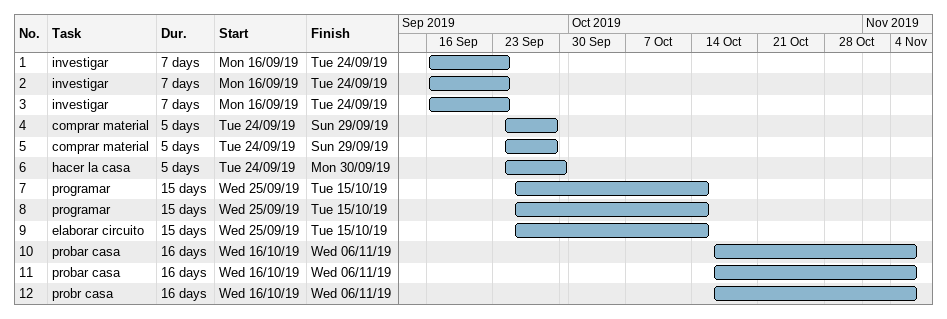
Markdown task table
| ID | Task | Duration | Start | Finish |
|---|---|---|---|---|
| 1 | investigar | 7d | 2019-09-16 | 2019-09-24 |
| 2 | investigar | 7d | 2019-09-16 | 2019-09-24 |
| 3 | investigar | 7d | 2019-09-16 | 2019-09-24 |
| 4 | comprar material | 5d | 2019-09-24 | 2019-09-29 |
| 5 | comprar material | 5d | 2019-09-24 | 2019-09-29 |
| 6 | hacer la casa | 5d | 2019-09-24 | 2019-09-30 |
| 7 | programar | 15d | 2019-09-25 | 2019-10-15 |
| 8 | programar | 15d | 2019-09-25 | 2019-10-15 |
| 9 | elaborar circuito | 15d | 2019-09-25 | 2019-10-15 |
| 10 | probar casa | 16d | 2019-10-16 | 2019-11-06 |
| 11 | probar casa | 16d | 2019-10-16 | 2019-11-06 |
| 12 | probr casa | 16d | 2019-10-16 | 2019-11-06 |
